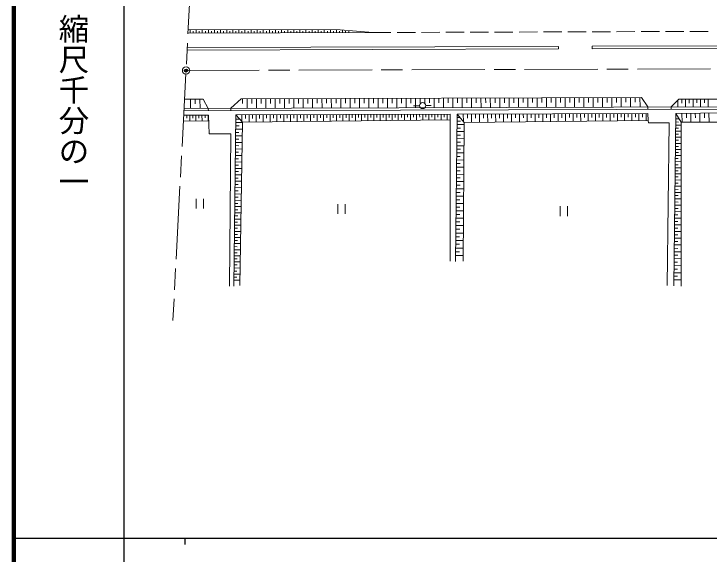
# Model space of a CAD drawing. Units: millimetres, scale not verified. Extents: x 40000 to 680000, y 20000 to 380000.
# Drawn here: x 40000 to 153966, y 202409 to 290969 of the extents above; entities that cross this region are included whole.
import ezdxf
from ezdxf.enums import TextEntityAlignment as Align

# ---------------------------------------------------------------- set-up
doc = ezdxf.new("R2010")
doc.units = ezdxf.units.MM
doc.header["$LTSCALE"] = 1000
doc.header["$PDMODE"] = 32
doc.header["$PDSIZE"] = 500
doc.linetypes.add('CHAIN', pattern=[18.5, 12, -1.5, 3.5, -1.5])
for name, color, linetype, lineweight in [('M-BGD', 7, 'Continuous', 13), ('M-BMK', 2, 'CHAIN', 13), ('M-BMK-SRVR', 3, 'Continuous', 13), ('M-TTL', 2, 'Continuous', 140), ('M-TTL-BAND', 7, 'Continuous', 25)]:
    doc.layers.add(name, color=color, linetype=linetype, lineweight=lineweight)
doc.layers.add('M-OTRS', color=6, linetype='Continuous')
doc.styles.add('@ＭＳ ゴシック', font='')
doc.styles.get('@ＭＳ ゴシック').set_extended_font_data('@MS Gothic')

msp = doc.modelspace()

# ---------------------------------------------------------------- linework, layer by layer
at = {"layer": 'M-BGD'}
for p, q in [((93503, 288339), (68572, 288415)), ((68884, 287822), (68882, 288414)), ((69884, 287825), (69882, 288411)), ((70884, 287828), (70882, 288408)), ((71884, 287832), (71882, 288405)), ((72884, 287835), (72882, 288402)), ((73884, 287838), (73882, 288399)), ((74884, 287841), (74883, 288396)), ((75884, 287845), (75883, 288393)), ((76884, 287848), (76883, 288390)), ((77884, 287851), (77883, 288387)), ((78884, 287854), (78883, 288384)), ((79884, 287858), (79883, 288381)), ((80884, 287861), (80883, 288378)), ((81884, 287864), (81883, 288375)), ((82884, 287867), (82883, 288372)), ((83884, 287871), (83883, 288368)), ((84884, 287874), (84883, 288365)), ((85884, 287877), (85883, 288362)), ((86884, 287880), (86883, 288359)), ((87884, 287884), (87883, 288356)), ((88884, 287887), (88883, 288353)), ((89884, 287890), (89883, 288350)), ((90884, 287893), (90883, 288347)), ((91884, 287897), (91883, 288344)), ((92884, 287900), (92883, 288341)), ((98829, 287919), (93503, 288339)), ((68540, 287821), (98829, 287919)), ((69384, 287823), (69383, 288117)), ((70384, 287827), (70383, 288117)), ((71384, 287830), (71383, 288117)), ((72384, 287833), (72383, 288117)), ((73384, 287836), (73383, 288117)), ((74384, 287840), (74383, 288117)), ((75384, 287843), (75383, 288117)), ((76384, 287846), (76383, 288117)), ((77384, 287849), (77383, 288117)), ((78384, 287853), (78383, 288117)), ((79384, 287856), (79383, 288118)), ((80384, 287859), (80383, 288118)), ((81384, 287863), (81383, 288118)), ((82384, 287866), (82383, 288118)), ((83384, 287869), (83383, 288118)), ((84384, 287872), (84383, 288118)), ((85384, 287876), (85383, 288118)), ((86384, 287879), (86383, 288118)), ((87384, 287882), (87383, 288118)), ((88384, 287885), (88383, 288118)), ((89384, 287889), (89383, 288119)), ((90384, 287892), (90383, 288119)), ((91384, 287895), (91384, 288119)), ((92384, 287898), (92384, 288119)), ((93384, 287902), (93383, 288124)), ((93884, 287903), (93883, 288309)), ((94384, 287905), (94383, 288138)), ((94884, 287907), (94883, 288230)), ((101813, 287929), (98829, 287919)), ((105813, 287942), (102813, 287932)), ((109813, 287955), (106813, 287945)), ((113813, 287968), (110813, 287958)), ((117813, 287981), (114813, 287972)), ((121813, 287994), (118813, 287985)), ((125813, 288007), (122813, 287998)), ((129813, 288020), (126813, 288011)), ((133812, 288033), (130813, 288024)), ((137812, 288047), (134812, 288037)), ((141812, 288060), (138812, 288050)), ((145812, 288073), (142812, 288063)), ((149812, 288086), (146812, 288076)), ((153812, 288099), (150812, 288089)), ((134772, 285668), (270819, 286111)), ((68395, 285051), (129265, 285250)), ((68416, 285451), (129263, 285650)), ((129265, 285250), (129263, 285650)), ((134773, 285268), (134772, 285681)), ((134773, 285268), (270821, 285711)), ((67971, 277004), (71011, 277014)), ((68971, 277007), (68976, 275474)), ((69738, 277009), (69740, 276243)), ((70505, 277012), (70510, 275479)), ((71011, 277014), (71867, 275483)), ((77237, 277034), (75589, 275495)), ((77237, 277034), (142865, 277248)), ((77470, 277035), (77473, 276268)), ((78237, 277037), (78242, 275504)), ((79003, 277040), (79006, 276273)), ((79770, 277042), (79775, 275509)), ((80537, 277045), (80539, 276278)), ((81303, 277047), (81308, 275514)), ((82070, 277050), (82072, 276283)), ((82837, 277052), (82842, 275519)), ((83603, 277055), (83606, 276288)), ((84370, 277057), (84375, 275524)), ((85137, 277060), (85139, 276293)), ((85903, 277062), (85908, 275529)), ((86670, 277065), (86672, 276298)), ((87437, 277067), (87442, 275534)), ((88203, 277070), (88206, 276303)), ((88970, 277072), (88975, 275539)), ((89737, 277075), (89739, 276308)), ((90503, 277077), (90508, 275544)), ((91270, 277080), (91272, 276313)), ((92037, 277082), (92042, 275549)), ((92803, 277085), (92806, 276318)), ((93570, 277087), (93575, 275554)), ((94337, 277090), (94339, 276323)), ((95103, 277092), (95108, 275559)), ((95870, 277095), (95872, 276328)), ((96637, 277097), (96642, 275564)), ((97403, 277100), (97406, 276333)), ((98170, 277102), (98175, 275569)), ((98937, 277105), (98939, 276338)), ((99703, 277107), (99708, 275574)), ((100470, 277110), (100472, 276343)), ((101236, 277112), (101241, 275579)), ((102003, 277115), (102006, 276348)), ((102770, 277117), (102775, 275584)), ((103536, 277120), (103539, 276353)), ((104303, 277122), (104308, 275589)), ((105070, 277125), (105072, 276358)), ((105836, 277127), (105841, 275594)), ((106603, 277130), (106606, 276363)), ((107370, 277132), (107373, 276279)), ((108136, 277135), (108139, 276368)), ((108903, 277137), (108908, 275604)), ((109670, 277140), (109672, 276373)), ((110436, 277142), (110441, 275609)), ((111203, 277145), (111206, 276378)), ((111970, 277147), (111975, 275614)), ((112736, 277150), (112739, 276383)), ((113503, 277152), (113508, 275619)), ((114270, 277155), (114272, 276388)), ((115036, 277157), (115041, 275624)), ((115803, 277160), (115806, 276393)), ((116570, 277162), (116575, 275629)), ((117336, 277165), (117339, 276398)), ((118103, 277167), (118108, 275634)), ((118870, 277170), (118872, 276403)), ((119636, 277172), (119641, 275639)), ((120403, 277175), (120405, 276408)), ((121170, 277177), (121175, 275644)), ((121936, 277180), (121939, 276413)), ((122703, 277182), (122708, 275649)), ((123470, 277185), (123472, 276418)), ((124236, 277187), (124241, 275654)), ((125003, 277190), (125005, 276423)), ((125770, 277192), (125775, 275659)), ((126536, 277195), (126539, 276428)), ((127303, 277197), (127308, 275664)), ((128070, 277200), (128072, 276433)), ((128836, 277202), (128841, 275669)), ((129603, 277205), (129605, 276438)), ((130370, 277207), (130375, 275674)), ((131136, 277210), (131139, 276443)), ((131903, 277212), (131908, 275679)), ((132670, 277215), (132672, 276448)), ((133436, 277217), (133441, 275684)), ((134203, 277220), (134205, 276453)), ((134970, 277222), (134975, 275689)), ((135736, 277225), (135739, 276458)), ((136503, 277227), (136508, 275694)), ((137270, 277230), (137272, 276463)), ((138036, 277232), (138041, 275699)), ((138803, 277235), (138805, 276468)), ((139570, 277237), (139575, 275704)), ((140336, 277240), (140339, 276473)), ((141103, 277242), (141108, 275709)), ((141869, 277245), (141872, 276478)), ((142636, 277247), (142641, 275714)), ((143900, 275718), (142865, 277248)), ((147769, 275731), (149016, 276973)), ((149016, 276973), (263964, 277348)), ((149479, 276974), (149481, 276355)), ((150098, 276976), (150102, 275738)), ((150717, 276978), (150719, 276359)), ((151336, 276980), (151340, 275742)), ((151955, 276982), (151957, 276363)), ((152574, 276984), (152579, 275746)), ((153194, 276986), (153196, 276367)), ((153813, 276988), (153817, 275750)), ((106510, 275912), (105498, 275898)), ((107509, 275938), (108416, 275949)), ((148860, 276817), (148861, 275734)), ((67870, 275070), (264501, 275711)), ((67891, 275470), (155885, 275757)), ((71867, 275483), (71880, 275083)), ((75589, 275495), (75586, 275095)), ((143901, 275318), (143900, 275718)), ((147771, 275331), (147769, 275731)), ((148514, 274639), (166607, 274861)), ((150243, 274661), (150252, 273932)), ((150971, 274670), (150990, 273194)), ((151709, 274679), (151718, 273941)), ((152447, 274688), (152465, 273194)), ((153194, 274697), (153203, 273950)), ((153941, 274706), (153959, 273194)), ((67833, 274376), (71901, 274390)), ((68333, 274378), (68335, 273893)), ((68833, 274380), (68836, 273409)), ((69333, 274381), (69335, 273896)), ((69833, 274383), (69836, 273417)), ((70333, 274385), (70335, 273902)), ((70833, 274386), (70836, 273426)), ((71333, 274388), (71335, 273908)), ((71833, 274389), (71836, 273434)), ((71901, 274390), (71997, 271321)), ((76050, 246314), (76383, 274404)), ((76375, 273714), (76923, 273707)), ((76383, 274404), (111537, 274519)), ((76383, 274404), (77466, 273243)), ((77383, 274407), (77387, 273240)), ((77466, 273243), (111537, 273625)), ((77967, 274409), (77969, 273825)), ((78551, 274411), (78555, 273255)), ((79129, 274413), (79131, 273835)), ((79708, 274415), (79711, 273268)), ((80281, 274417), (80283, 273843)), ((80855, 274419), (80859, 273281)), ((81424, 274421), (81426, 273852)), ((81993, 274423), (81997, 273293)), ((82558, 274424), (82559, 273860)), ((83122, 274426), (83126, 273306)), ((83682, 274428), (83684, 273868)), ((84242, 274430), (84246, 273319)), ((84798, 274432), (84800, 273876)), ((85353, 274433), (85357, 273331)), ((85905, 274435), (85906, 273884)), ((86456, 274437), (86459, 273344)), ((87002, 274439), (87004, 273892)), ((87549, 274441), (87553, 273356)), ((88092, 274442), (88093, 273900)), ((88634, 274444), (88638, 273368)), ((89172, 274446), (89174, 273908)), ((89710, 274448), (89714, 273380)), ((90244, 274449), (90246, 273916)), ((90778, 274451), (90781, 273392)), ((91307, 274453), (91309, 273923)), ((91837, 274455), (91840, 273404)), ((92362, 274456), (92364, 273931)), ((92887, 274458), (92891, 273416)), ((93409, 274460), (93410, 273939)), ((93930, 274461), (93933, 273428)), ((94447, 274463), (94448, 273946)), ((94964, 274465), (94967, 273439)), ((95476, 274466), (95478, 273954)), ((95989, 274468), (95993, 273451)), ((96498, 274470), (96500, 273961)), ((97007, 274471), (97010, 273462)), ((97511, 274473), (97513, 273968)), ((98016, 274475), (98019, 273473)), ((98517, 274476), (98518, 273976)), ((99018, 274478), (99021, 273485)), ((99518, 274480), (99519, 273983)), ((100018, 274481), (100021, 273496)), ((100518, 274483), (100519, 273990)), ((101018, 274485), (101021, 273507)), ((101518, 274486), (101519, 273997)), ((102018, 274488), (102021, 273518)), ((102517, 274489), (102519, 274005)), ((103017, 274491), (103021, 273530)), ((103517, 274493), (103519, 274012)), ((104017, 274494), (104021, 273541)), ((104517, 274496), (104519, 274019)), ((105017, 274498), (105021, 273552)), ((105517, 274499), (105519, 274026)), ((106017, 274501), (106021, 273563)), ((106517, 274503), (106519, 274034)), ((107017, 274504), (107021, 273575)), ((107517, 274506), (107519, 274041)), ((108017, 274507), (108020, 273586)), ((108517, 274509), (108519, 274048)), ((109017, 274511), (109020, 273597)), ((109517, 274512), (109519, 274055)), ((110017, 274514), (110020, 273608)), ((110517, 274516), (110519, 274063)), ((111017, 274517), (111020, 273619)), ((111517, 274519), (111519, 274070)), ((111537, 274519), (111524, 250422)), ((112410, 250353), (112675, 274523)), ((112669, 273971), (113145, 273966)), ((112675, 274523), (143947, 274625)), ((113803, 273188), (112675, 274523)), ((113675, 274526), (113678, 273336)), ((114343, 274528), (114345, 273860)), ((115011, 274530), (115015, 273200)), ((115676, 274532), (115678, 273867)), ((116341, 274535), (116345, 273212)), ((117002, 274537), (117004, 273876)), ((117663, 274539), (117668, 273225)), ((118320, 274541), (118322, 273884)), ((118977, 274543), (118982, 273237)), ((119630, 274545), (119632, 273892)), ((120283, 274547), (120288, 273249)), ((120932, 274550), (120934, 273901)), ((121581, 274552), (121585, 273262)), ((122226, 274554), (122228, 273909)), ((122871, 274556), (122875, 273274)), ((123512, 274558), (123514, 273917)), ((124153, 274560), (124157, 273286)), ((124790, 274562), (124792, 273925)), ((125427, 274564), (125431, 273298)), ((126061, 274566), (126063, 273933)), ((126694, 274568), (126698, 273310)), ((127323, 274570), (127325, 273941)), ((127952, 274572), (127956, 273322)), ((128578, 274574), (128580, 273949)), ((129203, 274576), (129207, 273333)), ((129825, 274579), (129827, 273957)), ((130446, 274581), (130450, 273345)), ((131064, 274583), (131066, 273965)), ((131682, 274585), (131686, 273357)), ((132296, 274587), (132298, 273973)), ((132910, 274589), (132913, 273368)), ((133520, 274591), (133522, 273980)), ((134130, 274593), (134134, 273380)), ((134736, 274595), (134738, 273988)), ((135343, 274597), (135347, 273391)), ((135945, 274598), (135947, 273996)), ((136548, 274600), (136552, 273402)), ((137147, 274602), (137149, 274003)), ((137746, 274604), (137750, 273414)), ((138341, 274606), (138343, 274011)), ((138937, 274608), (138941, 273425)), ((139528, 274610), (139530, 274019)), ((140120, 274612), (140124, 273436)), ((140708, 274614), (140710, 274026)), ((141296, 274616), (141300, 273447)), ((141880, 274618), (141882, 274033)), ((142465, 274620), (142469, 273458)), ((143046, 274622), (143047, 274041)), ((143626, 274624), (143630, 273469)), ((143997, 273473), (143947, 274625)), ((148198, 246379), (148514, 274639)), ((148504, 273749), (149072, 273743)), ((148514, 274639), (149413, 273194)), ((149514, 274652), (149532, 273194)), ((71931, 273435), (67782, 273400)), ((76362, 272620), (76907, 272614)), ((76368, 273166), (77464, 273153)), ((77019, 246449), (77466, 273243)), ((112656, 272826), (113801, 272814)), ((112662, 273399), (113235, 273393)), ((113652, 250423), (113803, 273188)), ((113803, 273188), (143997, 273473)), ((143997, 273473), (144028, 273106)), ((144028, 273106), (147417, 273138)), ((147417, 273138), (147108, 246452)), ((148493, 272749), (149413, 272739)), ((148498, 273249), (148958, 273244)), ((149413, 273194), (149375, 246344)), ((156447, 273194), (149413, 273194)), ((71997, 271321), (75551, 271329)), ((75551, 271329), (75323, 246314)), ((76349, 271532), (76892, 271526)), ((76355, 272075), (77446, 272062)), ((112643, 271676), (113793, 271664)), ((112650, 272251), (113225, 272245)), ((148476, 271250), (148946, 271244)), ((148481, 271749), (149411, 271739)), ((148487, 272249), (148952, 272244)), ((76336, 270449), (76876, 270443)), ((76343, 270990), (77428, 270977)), ((112631, 270522), (113786, 270509)), ((112637, 271099), (113215, 271093)), ((148465, 270250), (148939, 270244)), ((148470, 270750), (149410, 270739)), ((76323, 269372), (76861, 269365)), ((76330, 269909), (77410, 269896)), ((112618, 269362), (113778, 269349)), ((112624, 269942), (113204, 269935)), ((148454, 269250), (148933, 269244)), ((148459, 269750), (149408, 269739)), ((76311, 268299), (76846, 268293)), ((76317, 268834), (77392, 268821)), ((112605, 268197), (113770, 268184)), ((112612, 268779), (113194, 268773)), ((148442, 268250), (148927, 268244)), ((148448, 268750), (149407, 268739)), ((76292, 266699), (77357, 266687)), ((76298, 267232), (76830, 267226)), ((76304, 267764), (77374, 267752)), ((112593, 267027), (113762, 267014)), ((112599, 267612), (113184, 267606)), ((148426, 266750), (149404, 266739)), ((148431, 267250), (148920, 267244)), ((148437, 267750), (149406, 267739)), ((76279, 265640), (77339, 265627)), ((76285, 266170), (76815, 266163)), ((112580, 265852), (113755, 265839)), ((112586, 266440), (113174, 266433)), ((148414, 265750), (149403, 265739)), ((148420, 266250), (148914, 266244)), ((76267, 264585), (77321, 264573)), ((76273, 265112), (76800, 265106)), ((112567, 264672), (113747, 264659)), ((112573, 265262), (113163, 265256)), ((148403, 264750), (149401, 264739)), ((148409, 265250), (148908, 265244)), ((76254, 263536), (77304, 263523)), ((76260, 264060), (76785, 264054)), ((112554, 263487), (113739, 263474)), ((112560, 264080), (113153, 264073)), ((148392, 263742), (149400, 263731)), ((148398, 264246), (148902, 264240)), ((76242, 262491), (77286, 262479)), ((76248, 263013), (76770, 263007)), ((112541, 262297), (113731, 262284)), ((112547, 262892), (113142, 262886)), ((148375, 262210), (148889, 262205)), ((148381, 262724), (149398, 262713)), ((148386, 263233), (148895, 263228)), ((76230, 261452), (77269, 261439)), ((76236, 261971), (76755, 261965)), ((112528, 261102), (113723, 261089)), ((112534, 261700), (113132, 261693)), ((148363, 261178), (148882, 261172)), ((148369, 261697), (149397, 261685)), ((69900, 260655), (69900, 259055)), ((71100, 259055), (71100, 260655)), ((76211, 259902), (76726, 259896)), ((76217, 260417), (77252, 260405)), ((76223, 260934), (76741, 260928)), ((112515, 259902), (113715, 259889)), ((112521, 260502), (113121, 260495)), ((148352, 260135), (148876, 260129)), ((148358, 260659), (149395, 260647)), ((76199, 258875), (76711, 258869)), ((76205, 259388), (77235, 259375)), ((93112, 259803), (93112, 258203)), ((94312, 258203), (94312, 259803)), ((112508, 259299), (113111, 259292)), ((129546, 259435), (129546, 257835)), ((130746, 257835), (130746, 259435)), ((148340, 259081), (148869, 259076)), ((148346, 259611), (149394, 259599)), ((76187, 257853), (76697, 257847)), ((76193, 258363), (77218, 258351)), ((112495, 258091), (113100, 258084)), ((112501, 258696), (113707, 258683)), ((148328, 258018), (148862, 258012)), ((148334, 258552), (149392, 258540)), ((76175, 256836), (76682, 256830)), ((76181, 257343), (77201, 257331)), ((112482, 256877), (113090, 256871)), ((112488, 257485), (113699, 257472)), ((148316, 256944), (148856, 256938)), ((148322, 257484), (149391, 257472)), ((76157, 255319), (77167, 255307)), ((76163, 255824), (76668, 255818)), ((76169, 256329), (77184, 256317)), ((112468, 255659), (113079, 255652)), ((112475, 256269), (113691, 256256)), ((148298, 255314), (149388, 255302)), ((148304, 255859), (148849, 255853)), ((148310, 256404), (149389, 256392)), ((76145, 254314), (77150, 254302)), ((76151, 254816), (76653, 254810)), ((112455, 254435), (113068, 254428)), ((112462, 255048), (113683, 255035)), ((148286, 254214), (149386, 254201)), ((148292, 254764), (148842, 254758)), ((76133, 253313), (77133, 253302)), ((76139, 253814), (76639, 253808)), ((112441, 253206), (113057, 253199)), ((112448, 253822), (113675, 253808)), ((148273, 253102), (149385, 253090)), ((148279, 253658), (148835, 253652)), ((76121, 252314), (77117, 252302)), ((76127, 252813), (76625, 252808)), ((112428, 251972), (113046, 251965)), ((112435, 252590), (113666, 252577)), ((148261, 251980), (149383, 251967)), ((148267, 252541), (148828, 252535)), ((76103, 250814), (76596, 250808)), ((76109, 251314), (77100, 251302)), ((76115, 251814), (76611, 251808)), ((112421, 251353), (113658, 251340)), ((148248, 250847), (149381, 250834)), ((148254, 251413), (148821, 251407)), ((76092, 249814), (76582, 249808)), ((76098, 250314), (77083, 250302)), ((148235, 249702), (149380, 249689)), ((148242, 250274), (148814, 250268)), ((76080, 248814), (76568, 248808)), ((76086, 249314), (77067, 249302)), ((148222, 248546), (149378, 248533)), ((148229, 249124), (148807, 249118)), ((76062, 247314), (77033, 247302)), ((76068, 247814), (76554, 247808)), ((76074, 248314), (77050, 248302)), ((148209, 247379), (149376, 247366)), ((148216, 247963), (148799, 247956))]:
    msp.add_line(p, q, dxfattribs=at)
msp.add_circle((107009, 275935), 500, dxfattribs=at)
at = {"layer": 'M-BMK'}
for p, q in [((70136, 318154), (66062, 240714)), ((68218, 281686), (487715, 283054))]:
    msp.add_line(p, q, dxfattribs=at)
at = {"layer": 'M-BMK-SRVR'}
msp.add_circle((68218, 281686), 600, dxfattribs=at)
at = {"layer": 'M-OTRS'}
msp.add_point((68218, 281686), dxfattribs=at)
at = {"layer": 'M-TTL'}
msp.add_line((40000, 380000), (40000, 20000), dxfattribs=at)
at = {"layer": 'M-TTL-BAND'}
for p, q in [((58000, 370000), (58000, 20000)), ((40000, 205000), (579000, 205000)), ((68000, 205000), (68000, 204000))]:
    msp.add_line(p, q, dxfattribs=at)

# ---------------------------------------------------------------- texts
at = {"layer": 'M-TTL-BAND', "style": '@ＭＳ ゴシック'}
msp.add_text('縮尺千分の一', height=3666, rotation=270, dxfattribs=at).set_placement((49777, 261030), align=Align.MIDDLE_RIGHT)

doc.saveas('drawing.dxf')
